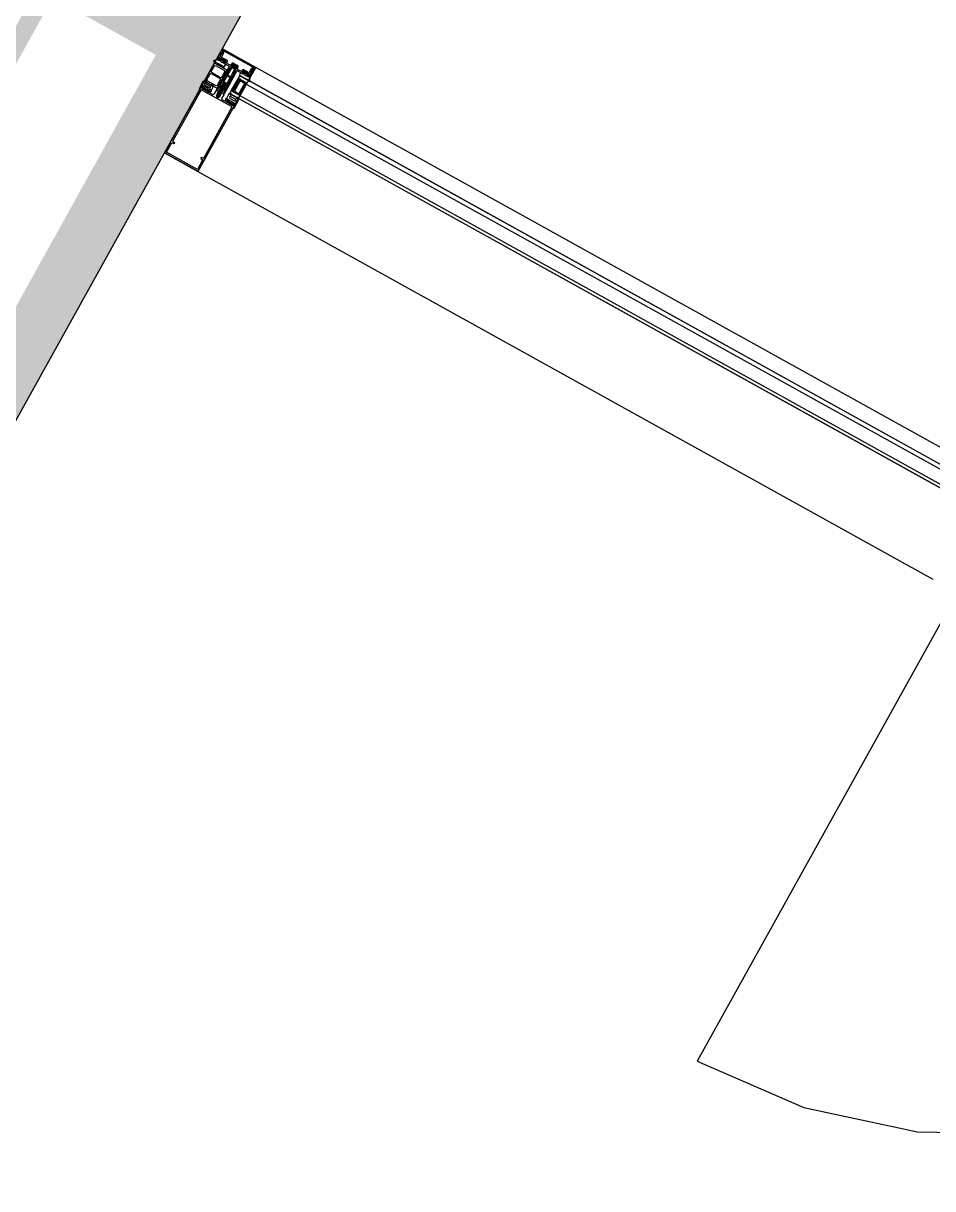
# Model space of a CAD drawing. Header units: metres. Extents: x 2.3 to 42.8, y 0.9 to 31.9.
# Drawn here: x 12.997 to 13.483, y 10.856 to 11.479 of the extents above; entities that cross this region are included whole.
import ezdxf

# ---------------------------------------------------------------- set-up
doc = ezdxf.new("R2010")
doc.units = ezdxf.units.M
for name, color, linetype in [('ARREDI', 9, 'Continuous'), ('PARETI_STRUTTURE', 7, 'Continuous'), ('PILASTRI_SETTI', 8, 'Continuous')]:
    doc.layers.add(name, color=color, linetype=linetype)

msp = doc.modelspace()

# ---------------------------------------------------------------- linework, layer by layer
at = {"layer": 'ARREDI'}
for points in [[(13.103, 11.46554), (13.09999, 11.46011), (13.10044, 11.45986), (13.10098, 11.46084), (13.10209, 11.46174), (13.10214, 11.46184)], [(13.12086, 11.45574), (13.10314, 11.46559), (13.103, 11.46554)], [(13.10312, 11.4647), (13.10306, 11.46459)], [(13.10338, 11.46477), (13.10312, 11.4647)], [(13.12004, 11.45552), (13.11171, 11.46015), (13.10338, 11.46477)], [(13.09989, 11.45997), (13.0992, 11.4594), (13.09833, 11.45916), (13.09836, 11.45894)], [(13.09836, 11.45894), (13.09943, 11.45855)], [(13.09982, 11.4584), (13.09965, 11.4585), (13.09943, 11.45855)], [(13.09982, 11.45841), (13.09986, 11.45827), (13.0999, 11.45813)], [(13.10014, 11.46002), (13.09989, 11.45997)], [(13.1017, 11.45995), (13.1019, 11.45984), (13.1016, 11.45928), (13.1015, 11.45923), (13.10142, 11.45924), (13.10127, 11.45941), (13.10014, 11.46002)], [(13.10067, 11.45996), (13.10111, 11.46076), (13.10216, 11.4617), (13.10223, 11.46187)], [(13.10067, 11.45996), (13.10074, 11.45969)], [(13.10074, 11.45969), (13.10133, 11.45936)], [(13.10133, 11.45936), (13.10147, 11.45939)], [(13.10197, 11.46073), (13.10157, 11.46037), (13.10139, 11.46005), (13.10143, 11.45988)], [(13.10164, 11.45977), (13.10144, 11.45989)], [(13.10147, 11.45938), (13.10167, 11.45959)], [(13.10167, 11.45959), (13.10164, 11.45977)], [(13.10167, 11.46006), (13.10169, 11.45994)], [(13.1018, 11.46015), (13.10168, 11.46009)], [(13.10449, 11.45865), (13.10384, 11.45939), (13.10274, 11.45999), (13.10181, 11.46014)], [(13.10262, 11.4638), (13.10185, 11.46241)], [(13.10185, 11.46241), (13.10189, 11.46228)], [(13.10189, 11.46228), (13.10214, 11.46214)], [(13.10346, 11.46007), (13.10333, 11.46005), (13.10208, 11.46075), (13.10197, 11.46073)], [(13.10234, 11.45955), (13.10214, 11.45921), (13.10221, 11.45894)], [(13.10215, 11.46184), (13.10219, 11.46203), (13.10215, 11.46215)], [(13.10223, 11.46242), (13.10216, 11.46224)], [(13.10217, 11.46225), (13.10222, 11.46187)], [(13.10222, 11.45893), (13.10325, 11.45836), (13.10351, 11.45845)], [(13.10322, 11.46329), (13.10223, 11.46243)], [(13.10363, 11.45906), (13.1026, 11.45963), (13.10234, 11.45955)], [(13.10356, 11.46298), (13.1026, 11.46125), (13.10264, 11.46111)], [(13.10288, 11.46387), (13.10262, 11.46379)], [(13.10582, 11.45935), (13.10264, 11.46111)], [(13.10289, 11.46387), (13.10361, 11.46347), (13.10388, 11.46354)], [(13.10306, 11.46459), (13.10314, 11.46433)], [(13.10386, 11.46392), (13.10314, 11.46432)], [(13.10356, 11.46299), (13.10322, 11.46329)], [(13.10499, 11.45914), (13.10357, 11.45995), (13.10355, 11.46002), (13.10346, 11.46007)], [(13.10351, 11.45844), (13.10371, 11.45879), (13.10364, 11.45905)], [(13.10477, 11.45745), (13.10415, 11.4578), (13.10393, 11.45785), (13.10386, 11.45794), (13.10387, 11.45802), (13.10418, 11.45858), (13.10438, 11.45845)], [(13.10394, 11.46365), (13.10387, 11.46391)], [(13.10388, 11.46355), (13.10394, 11.46364)], [(13.10438, 11.45846), (13.10449, 11.45849)], [(13.10451, 11.45852), (13.10449, 11.45866)], [(13.10463, 11.45825), (13.10503, 11.45898), (13.10499, 11.45914)], [(13.10586, 11.45923), (13.10532, 11.45828), (13.10539, 11.45801)], [(13.10585, 11.45924), (13.10582, 11.45935)], [(13.10606, 11.45482), (13.09986, 11.44367)], [(13.0999, 11.45813), (13.10007, 11.45803)], [(13.10007, 11.45804), (13.10021, 11.45808)], [(13.10051, 11.45802), (13.10034, 11.45811), (13.1002, 11.45807)], [(13.10051, 11.45802), (13.10055, 11.45788), (13.10059, 11.45775)], [(13.10059, 11.45775), (13.10075, 11.45765)], [(13.10076, 11.45766), (13.1009, 11.4577)], [(13.1012, 11.45763), (13.10103, 11.45773), (13.10089, 11.45769)], [(13.10128, 11.45736), (13.10124, 11.4575), (13.1012, 11.45764)], [(13.10128, 11.45737), (13.10144, 11.45727)], [(13.10145, 11.45727), (13.10159, 11.45731)], [(13.10188, 11.45725), (13.10172, 11.45735), (13.10158, 11.45731)], [(13.10197, 11.45698), (13.10193, 11.45712), (13.10189, 11.45726)], [(13.10196, 11.45699), (13.10213, 11.45689)], [(13.10214, 11.45689), (13.10228, 11.45693)], [(13.10257, 11.45687), (13.10241, 11.45697), (13.10227, 11.45692)], [(13.10266, 11.4566), (13.10262, 11.45674), (13.10257, 11.45688)], [(13.10265, 11.4566), (13.10282, 11.45651)], [(13.10283, 11.45651), (13.10296, 11.45655)], [(13.10326, 11.45649), (13.10309, 11.45658), (13.10295, 11.45654)], [(13.10431, 11.44662), (13.10443, 11.4468), (13.10418, 11.4469), (13.10403, 11.44695), (13.10395, 11.44698), (13.10386, 11.44701), (13.1038, 11.44704), (13.10337, 11.4473), (13.10341, 11.4474), (13.10382, 11.44782), (13.10393, 11.44793), (13.10846, 11.45608), (13.10999, 11.45523), (13.10546, 11.44708), (13.10491, 11.44686), (13.10484, 11.44692), (13.10473, 11.44702), (13.10462, 11.4471), (13.10439, 11.44727), (13.10426, 11.44738), (13.10414, 11.44747), (13.10408, 11.44753), (13.10398, 11.44765), (13.10405, 11.44759), (13.10415, 11.44752), (13.10427, 11.44742), (13.10445, 11.4473), (13.10474, 11.44709), (13.10491, 11.44696), (13.10505, 11.44688), (13.10513, 11.44681), (13.10508, 11.44691), (13.10383, 11.44778), (13.10389, 11.4477), (13.10393, 11.44715), (13.10401, 11.44708), (13.10364, 11.44696), (13.10347, 11.44675), (13.10323, 11.44641), (13.10341, 11.44673), (13.10359, 11.44705), (13.10492, 11.44665), (13.10485, 11.44666), (13.10479, 11.44669), (13.10471, 11.4467), (13.10459, 11.44676), (13.10431, 11.44662)], [(13.10335, 11.45622), (13.1033, 11.45635), (13.10326, 11.45649)], [(13.10334, 11.45622), (13.10351, 11.45612)], [(13.10351, 11.45613), (13.10365, 11.45617)], [(13.10363, 11.45538), (13.10401, 11.45608), (13.10427, 11.45616)], [(13.104, 11.45608), (13.10378, 11.4562), (13.10364, 11.45616)], [(13.104, 11.44137), (13.11019, 11.45253)], [(13.10409, 11.45825), (13.10402, 11.45797)], [(13.10402, 11.45797), (13.10407, 11.45785)], [(13.10408, 11.45784), (13.1068, 11.45632)], [(13.10426, 11.45832), (13.10409, 11.45825)], [(13.10426, 11.45832), (13.10447, 11.45821), (13.10463, 11.45825)], [(13.10428, 11.45615), (13.10485, 11.45718)], [(13.10485, 11.45718), (13.10478, 11.45745)], [(13.10634, 11.45411), (13.10531, 11.45226), (13.10535, 11.45213)], [(13.10918, 11.4557), (13.10913, 11.45591), (13.10539, 11.45801)], [(13.10619, 11.45486), (13.10606, 11.45482)], [(13.10619, 11.45508), (13.10683, 11.45622), (13.1068, 11.45633)], [(13.10628, 11.45481), (13.10687, 11.45448), (13.10619, 11.45486)], [(13.1062, 11.45508), (13.10628, 11.45482)], [(13.10664, 11.45405), (13.10647, 11.45415), (13.10633, 11.4541)], [(13.10664, 11.45405), (13.10678, 11.45409)], [(13.10678, 11.45409), (13.10691, 11.45435), (13.10682, 11.45417)], [(13.10682, 11.45417), (13.10689, 11.45391)], [(13.10692, 11.45435), (13.10688, 11.45448)], [(13.10693, 11.45436), (13.10689, 11.45447)], [(13.1069, 11.45391), (13.10697, 11.45386)], [(13.10729, 11.45583), (13.10695, 11.45521), (13.10701, 11.45495)], [(13.10697, 11.45387), (13.10723, 11.45394)], [(13.10744, 11.45471), (13.10702, 11.45495)], [(13.10724, 11.45395), (13.10751, 11.45445)], [(13.11031, 11.45438), (13.10893, 11.45514), (13.10756, 11.4559), (13.10729, 11.45582)], [(13.10751, 11.45444), (13.10744, 11.45471)], [(13.10746, 11.45695), (13.10749, 11.45684)], [(13.10749, 11.45684), (13.11115, 11.45481)], [(13.11132, 11.45512), (13.10766, 11.45715), (13.10755, 11.45712)], [(13.10964, 11.45676), (13.10991, 11.45656), (13.10985, 11.45645), (13.10993, 11.4566), (13.11026, 11.45715), (13.10994, 11.45733), (13.10922, 11.45658), (13.10875, 11.45672), (13.10805, 11.45711), (13.10854, 11.45801), (13.10804, 11.45713), (13.11025, 11.45622), (13.11066, 11.45693), (13.11048, 11.45629), (13.11, 11.45614)], [(13.10804, 11.45713), (13.10875, 11.45672), (13.10927, 11.45765)], [(13.10805, 11.45712), (13.10857, 11.45805), (13.10805, 11.45712)], [(13.10837, 11.45635), (13.10845, 11.45608), (13.10998, 11.45524)], [(13.10841, 11.45054), (13.10943, 11.45239), (13.10939, 11.45253)], [(13.10889, 11.45805), (13.10854, 11.45802)], [(13.10887, 11.45666), (13.10874, 11.45673), (13.10887, 11.45666), (13.10938, 11.45759), (13.10887, 11.45666), (13.10938, 11.45759)], [(13.10927, 11.45766), (13.10875, 11.45673), (13.10927, 11.45766)], [(13.1091, 11.45357), (13.10882, 11.45307)], [(13.10882, 11.45307), (13.10889, 11.4528)], [(13.11107, 11.45543), (13.11037, 11.45582), (13.11026, 11.45589), (13.10887, 11.45667), (13.11026, 11.45589), (13.11078, 11.45682), (13.11026, 11.45589), (13.1111, 11.45543), (13.1116, 11.45636)], [(13.11143, 11.45661), (13.11137, 11.45666), (13.11143, 11.45664), (13.10888, 11.45805)], [(13.1089, 11.4528), (13.10896, 11.45276)], [(13.10896, 11.45276), (13.10923, 11.45284)], [(13.10904, 11.45796), (13.10898, 11.45787), (13.11122, 11.45662), (13.11128, 11.45673)], [(13.10914, 11.45788), (13.10909, 11.45792), (13.10902, 11.45796)], [(13.10902, 11.45796), (13.10909, 11.45792)], [(13.1091, 11.45706), (13.10928, 11.4577)], [(13.10936, 11.45364), (13.1091, 11.45357)], [(13.10916, 11.45683), (13.10955, 11.45755), (13.10916, 11.45683)], [(13.10916, 11.45683), (13.10923, 11.45671)], [(13.10923, 11.45284), (13.10933, 11.453), (13.10919, 11.45275)], [(13.10919, 11.45275), (13.10923, 11.45261)], [(13.10922, 11.45262), (13.10939, 11.45252)], [(13.10927, 11.45762), (13.10925, 11.45775)], [(13.10928, 11.45761), (13.10925, 11.45771)], [(13.10928, 11.45565), (13.10949, 11.45571), (13.11324, 11.45365), (13.1135, 11.45373)], [(13.10946, 11.45305), (13.10932, 11.453)], [(13.10945, 11.45305), (13.10934, 11.45302)], [(13.10936, 11.45365), (13.10978, 11.45341), (13.11004, 11.4535)], [(13.10939, 11.45759), (13.10945, 11.45759)], [(13.11015, 11.45266), (13.10946, 11.45305), (13.11007, 11.4527)], [(13.10952, 11.45619), (13.10978, 11.45668)], [(13.10956, 11.4566), (13.10993, 11.45734), (13.10956, 11.4566)], [(13.10984, 11.45645), (13.11028, 11.45715), (13.10991, 11.45656), (13.10962, 11.45671), (13.10957, 11.4566)], [(13.10962, 11.45757), (13.10969, 11.45755), (13.1098, 11.45752), (13.1099, 11.45746), (13.10999, 11.45742), (13.11008, 11.45738), (13.11022, 11.4573), (13.11032, 11.45724)], [(13.10991, 11.45656), (13.10962, 11.45671)], [(13.10965, 11.45675), (13.10992, 11.4566)], [(13.11026, 11.45531), (13.10999, 11.45522)], [(13.11004, 11.45348), (13.11039, 11.45411), (13.11031, 11.45437)], [(13.11007, 11.45271), (13.11033, 11.4528)], [(13.11011, 11.45622), (13.11025, 11.45622)], [(13.11019, 11.45253), (13.11015, 11.45267)], [(13.11089, 11.45675), (13.11039, 11.45582), (13.11026, 11.45589), (13.11078, 11.45682)], [(13.11033, 11.45279), (13.11096, 11.45393)], [(13.11089, 11.45675), (13.11038, 11.45582), (13.11034, 11.45573), (13.11034, 11.45567), (13.11034, 11.45573), (13.11038, 11.45582)], [(13.11159, 11.45637), (13.11108, 11.45544), (13.11038, 11.45583), (13.1109, 11.45676)], [(13.1109, 11.4568), (13.11046, 11.4563)], [(13.11091, 11.45679), (13.11046, 11.45631)], [(13.11092, 11.45679), (13.11048, 11.4563)], [(13.11079, 11.4568), (13.11083, 11.45674)], [(13.11094, 11.45677), (13.11084, 11.45674)], [(13.11379, 11.45244), (13.11107, 11.45396), (13.11096, 11.45393)], [(13.11159, 11.4564), (13.11159, 11.45632), (13.11109, 11.45543), (13.11159, 11.45637)], [(13.11114, 11.45482), (13.11125, 11.45484)], [(13.11133, 11.45668), (13.11125, 11.45672), (13.11116, 11.45676)], [(13.11134, 11.45502), (13.11132, 11.45513)], [(13.11142, 11.45663), (13.11135, 11.45667)], [(13.11159, 11.45632), (13.11144, 11.45664)], [(13.11282, 11.45275), (13.11226, 11.45172), (13.11232, 11.45146)], [(13.11309, 11.45283), (13.11283, 11.45275)], [(13.1131, 11.45283), (13.11372, 11.45248), (13.11389, 11.45233), (13.11399, 11.45232), (13.11405, 11.45236), (13.11436, 11.45291), (13.11415, 11.45302)], [(13.11404, 11.45469), (13.1135, 11.45373)], [(13.11379, 11.45244), (13.11393, 11.45247)], [(13.11426, 11.45385), (13.11385, 11.45313), (13.11389, 11.45296)], [(13.11411, 11.45286), (13.1139, 11.45297)], [(13.11394, 11.45246), (13.11413, 11.45267)], [(13.11415, 11.45472), (13.11404, 11.45469)], [(13.11413, 11.45267), (13.11411, 11.45285)], [(13.11413, 11.45314), (13.11416, 11.45302)], [(13.11695, 11.45174), (13.11632, 11.45245), (13.11524, 11.45306), (13.11427, 11.45323), (13.11414, 11.45317)], [(13.11415, 11.45472), (13.11734, 11.45295), (13.11747, 11.453)], [(13.11592, 11.45315), (13.11585, 11.45314), (13.11442, 11.4539), (13.11425, 11.45386)], [(13.11479, 11.45263), (13.1146, 11.45229)], [(13.1146, 11.45229), (13.11468, 11.45202)], [(13.11506, 11.45271), (13.1148, 11.45263)], [(13.11609, 11.45214), (13.11507, 11.45271)], [(13.11732, 11.45229), (13.11607, 11.45297), (13.11601, 11.4531), (13.11592, 11.45315)], [(13.11709, 11.45134), (13.11727, 11.45164), (13.11737, 11.45219), (13.11731, 11.45228)], [(13.11739, 11.45067), (13.11784, 11.45147), (13.11809, 11.45285)], [(13.11835, 11.45305), (13.11818, 11.45287), (13.11797, 11.4514), (13.11743, 11.45041), (13.11789, 11.45018), (13.1209, 11.45561), (13.12086, 11.45575)], [(13.11843, 11.45473), (13.11748, 11.45299)], [(13.11855, 11.45315), (13.1182, 11.453), (13.11809, 11.45286)], [(13.11872, 11.45294), (13.11847, 11.45307), (13.11836, 11.45306)], [(13.11888, 11.45459), (13.11843, 11.45473)], [(13.11855, 11.45315), (13.11866, 11.45331)], [(13.11866, 11.4533), (13.11888, 11.45459)], [(13.11872, 11.45294), (13.11886, 11.45298)], [(13.1188, 11.45539), (13.11875, 11.45529), (13.11882, 11.45503)], [(13.11979, 11.45507), (13.11907, 11.45547), (13.11881, 11.45539)], [(13.11882, 11.45503), (13.11954, 11.45462)], [(13.11886, 11.45297), (13.11962, 11.45435)], [(13.11962, 11.45436), (13.11955, 11.45462)], [(13.1198, 11.45507), (13.12006, 11.45514)], [(13.12012, 11.45525), (13.12004, 11.45552)], [(13.12006, 11.45515), (13.12012, 11.45526)], [(13.09288, 11.44828), (13.09065, 11.44427)], [(13.09069, 11.4441), (13.091, 11.44394), (13.09215, 11.44599)], [(13.09242, 11.44607), (13.09296, 11.44577), (13.09318, 11.44571), (13.09325, 11.44565), (13.09325, 11.44554), (13.09295, 11.44499), (13.09277, 11.44509)], [(13.09301, 11.44574), (13.09243, 11.44608)], [(13.09304, 11.44833), (13.09289, 11.44829)], [(13.09304, 11.44833), (13.09365, 11.448), (13.09379, 11.44786), (13.09415, 11.44738), (13.09436, 11.44754)], [(13.09352, 11.44699), (13.09332, 11.44663), (13.09339, 11.44637)], [(13.0934, 11.44636), (13.09636, 11.44472), (13.09662, 11.4448)], [(13.09675, 11.44544), (13.09379, 11.44708), (13.09352, 11.44699)], [(13.09402, 11.4488), (13.09371, 11.44861)], [(13.09371, 11.44861), (13.09435, 11.44753)], [(13.09401, 11.44879), (13.09482, 11.44744), (13.09497, 11.44747)], [(13.0951, 11.44751), (13.09496, 11.44747)], [(13.09528, 11.44741), (13.0951, 11.44751)], [(13.09528, 11.44741), (13.09532, 11.44728), (13.09536, 11.44714)], [(13.09536, 11.44714), (13.09553, 11.44705), (13.09567, 11.44709)], [(13.0958, 11.44712), (13.09566, 11.44708)], [(13.09597, 11.44703), (13.09589, 11.44707), (13.0958, 11.44712)], [(13.09597, 11.44703), (13.09601, 11.44689), (13.09605, 11.44676)], [(13.09605, 11.44676), (13.09622, 11.44666), (13.09636, 11.44671)], [(13.09649, 11.44674), (13.09635, 11.4467)], [(13.09667, 11.44664), (13.09649, 11.44674)], [(13.09666, 11.44665), (13.0967, 11.44651), (13.09676, 11.44637)], [(13.09833, 11.4464), (13.09676, 11.44636)], [(13.09834, 11.44605), (13.09708, 11.44602), (13.09706, 11.44577)], [(13.09834, 11.44605), (13.09832, 11.4464)], [(13.10197, 11.44604), (13.10308, 11.4458), (13.10388, 11.44498), (13.10368, 11.44464), (13.10386, 11.44447), (13.10405, 11.44409), (13.10363, 11.44413), (13.10205, 11.44481), (13.1021, 11.44477), (13.10216, 11.44471), (13.10223, 11.44465), (13.10231, 11.4446), (13.1024, 11.44453), (13.10249, 11.44447), (13.1027, 11.44432), (13.10302, 11.4441), (13.10323, 11.44396), (13.10333, 11.44389), (13.10341, 11.44382), (13.10349, 11.44377), (13.10356, 11.44371), (13.10317, 11.44372), (13.10312, 11.44376), (13.10305, 11.44383), (13.10295, 11.4439), (13.10281, 11.44401), (13.10263, 11.44415), (13.10251, 11.44425), (13.10242, 11.44432), (13.10209, 11.44472), (13.10216, 11.44467), (13.10223, 11.44461), (13.10233, 11.44454), (13.10241, 11.44449), (13.10252, 11.4444), (13.10273, 11.44425), (13.10295, 11.4441), (13.10317, 11.44394), (13.10327, 11.44387), (13.10337, 11.4438), (13.10347, 11.44374), (13.10354, 11.44368), (13.1031, 11.4435), (13.10357, 11.44436), (13.10382, 11.44425), (13.10339, 11.44345), (13.10218, 11.44406), (13.10223, 11.444), (13.10232, 11.44395), (13.10241, 11.44386), (13.10258, 11.44374), (13.10275, 11.4436), (13.10286, 11.44352), (13.10293, 11.44346), (13.1032, 11.4431), (13.10315, 11.44314), (13.10307, 11.4432), (13.10298, 11.44327), (13.10289, 11.44334), (13.10268, 11.44348), (13.10236, 11.4437), (13.10215, 11.44385), (13.10205, 11.44391), (13.10197, 11.44398), (13.10189, 11.44403), (13.10182, 11.44409), (13.10176, 11.44414), (13.10197, 11.44378), (13.10202, 11.44374), (13.10209, 11.44368), (13.10219, 11.4436), (13.10229, 11.44352), (13.10249, 11.44336), (13.10263, 11.44327), (13.10273, 11.44318), (13.1028, 11.44313), (13.10326, 11.44301), (13.10319, 11.44307), (13.10311, 11.44313), (13.10303, 11.44318), (13.10293, 11.44325), (13.10283, 11.44332), (13.10261, 11.44347), (13.10239, 11.44364), (13.10218, 11.44378), (13.10207, 11.44386), (13.10197, 11.44392), (13.10189, 11.44399), (13.10182, 11.44404), (13.10174, 11.44363), (13.1015, 11.4433), (13.10148, 11.44364), (13.10155, 11.44361), (13.10163, 11.44358), (13.10173, 11.44354), (13.10184, 11.4435), (13.10194, 11.44346), (13.10217, 11.44336), (13.10254, 11.44319), (13.10277, 11.44309), (13.10287, 11.44305), (13.10298, 11.44301), (13.10306, 11.44298), (13.10315, 11.44294), (13.10322, 11.44291), (13.10321, 11.4431), (13.10335, 11.44285), (13.1034, 11.44285), (13.10316, 11.44336), (13.1032, 11.44335), (13.10317, 11.44322), (13.1034, 11.44293)], [(13.10497, 11.45167), (13.10196, 11.44622), (13.10197, 11.44604)], [(13.10266, 11.44608), (13.10312, 11.44612), (13.10274, 11.44605), (13.1028, 11.44601), (13.10285, 11.44596), (13.10292, 11.4459), (13.10301, 11.44585), (13.10308, 11.44579), (13.10388, 11.44498), (13.10481, 11.44446), (13.10503, 11.44445)], [(13.10278, 11.44597), (13.10285, 11.44591), (13.10292, 11.44586), (13.10301, 11.44579), (13.1031, 11.44573), (13.10321, 11.44565), (13.10342, 11.44551), (13.10364, 11.44534), (13.10387, 11.4452), (13.10396, 11.44512), (13.10406, 11.44505), (13.10414, 11.445), (13.10423, 11.44493), (13.1043, 11.44488)], [(13.10467, 11.44539), (13.1046, 11.44541), (13.10453, 11.44543), (13.10445, 11.44548), (13.10435, 11.4455), (13.10425, 11.44554), (13.10414, 11.4456), (13.1039, 11.4457), (13.10356, 11.44585), (13.10332, 11.44595), (13.10321, 11.44599), (13.10311, 11.44603), (13.10302, 11.44607), (13.10293, 11.4461), (13.10286, 11.44613)], [(13.10324, 11.44643), (13.10308, 11.44612), (13.10316, 11.44612)], [(13.10309, 11.44668), (13.10314, 11.44664), (13.1032, 11.44658), (13.10327, 11.44652), (13.10335, 11.44647), (13.10343, 11.44641)], [(13.10313, 11.44659), (13.1032, 11.44654), (13.10327, 11.44648), (13.10335, 11.44641), (13.10345, 11.44634), (13.10356, 11.44627), (13.10377, 11.44612), (13.104, 11.44597), (13.10421, 11.44581), (13.10431, 11.44574), (13.10441, 11.44567), (13.1045, 11.4456), (13.10457, 11.44555), (13.10464, 11.44549)], [(13.10502, 11.44601), (13.10495, 11.44603), (13.10488, 11.44606), (13.10479, 11.4461), (13.1047, 11.44613), (13.1046, 11.44617), (13.10449, 11.44621), (13.10427, 11.44631), (13.1039, 11.44647), (13.10367, 11.44657), (13.10356, 11.44661), (13.10346, 11.44665), (13.10336, 11.44669), (13.10328, 11.44672), (13.10321, 11.44675)], [(13.1033, 11.44634), (13.10324, 11.44643)], [(13.10332, 11.44608), (13.10341, 11.44605), (13.10349, 11.44602), (13.10362, 11.44598), (13.10382, 11.4459), (13.10402, 11.44583), (13.10414, 11.44578), (13.10423, 11.44576), (13.10431, 11.44573)], [(13.10337, 11.44731), (13.10344, 11.44724)], [(13.10344, 11.44641), (13.10354, 11.44634), (13.10374, 11.4462), (13.10406, 11.44596), (13.10427, 11.44582), (13.10437, 11.44575), (13.10445, 11.4457), (13.10454, 11.44563), (13.10461, 11.44557), (13.10466, 11.44553)], [(13.10421, 11.44559), (13.10414, 11.44564), (13.10406, 11.44571), (13.10395, 11.4458), (13.10377, 11.44594), (13.10363, 11.44605), (13.10352, 11.44613), (13.10345, 11.4462)], [(13.10356, 11.44722), (13.10361, 11.44716), (13.10368, 11.44711), (13.10376, 11.44705), (13.10389, 11.44696), (13.10404, 11.44686), (13.10424, 11.44671), (13.1039, 11.4469), (13.10375, 11.44701), (13.10365, 11.44707), (13.10357, 11.44714), (13.1035, 11.44719)], [(13.10501, 11.44712), (13.10516, 11.447), (13.10535, 11.44682), (13.10531, 11.44689), (13.10527, 11.44693), (13.10521, 11.44696), (13.10511, 11.44703), (13.10506, 11.44712), (13.10489, 11.44721), (13.10536, 11.44681), (13.10535, 11.4466), (13.10509, 11.44662), (13.10475, 11.44632), (13.10358, 11.44704), (13.10374, 11.44738), (13.10399, 11.44779), (13.10404, 11.44778), (13.10411, 11.44775), (13.10424, 11.44771), (13.10436, 11.44765), (13.10459, 11.44756), (13.1044, 11.44763), (13.10428, 11.44767), (13.10421, 11.4477), (13.10413, 11.44773), (13.10439, 11.44759), (13.10428, 11.44768), (13.10428, 11.44768), (13.10423, 11.44772), (13.1042, 11.44776), (13.10414, 11.4478)], [(13.10437, 11.44591), (13.1043, 11.44597), (13.10421, 11.44604), (13.10409, 11.44613), (13.10389, 11.44629), (13.10374, 11.4464), (13.10367, 11.44647), (13.10359, 11.44652)], [(13.10459, 11.44619), (13.10453, 11.44624), (13.10446, 11.4463), (13.10435, 11.44638), (13.10423, 11.44648), (13.10402, 11.44663), (13.10392, 11.44672), (13.10382, 11.4468), (13.10375, 11.44685), (13.1037, 11.4469)], [(13.10479, 11.44646), (13.10474, 11.44651), (13.10467, 11.44657), (13.1046, 11.44663), (13.10452, 11.4467), (13.10438, 11.44679), (13.1042, 11.44693), (13.10407, 11.44703), (13.105, 11.44651), (13.10489, 11.44632)], [(13.10464, 11.44643), (13.10423, 11.44671)], [(13.10471, 11.44634), (13.10432, 11.44661)], [(13.10455, 11.4457), (13.10471, 11.446)], [(13.10458, 11.44675), (13.10492, 11.44656), (13.105, 11.44651), (13.10489, 11.44632)], [(13.10496, 11.4462), (13.10464, 11.44643)], [(13.10508, 11.44596), (13.10467, 11.446)], [(13.10499, 11.44612), (13.1047, 11.44634)], [(13.10487, 11.44637), (13.10489, 11.44631)], [(13.1049, 11.44634), (13.10512, 11.44605)], [(13.10507, 11.44611), (13.10495, 11.44619)], [(13.10553, 11.45148), (13.10511, 11.4517), (13.10497, 11.45166)], [(13.1051, 11.44602), (13.10499, 11.44612)], [(13.10503, 11.44446), (13.10807, 11.44993), (13.10803, 11.45007)], [(13.10503, 11.44662), (13.1051, 11.44664)], [(13.10513, 11.44604), (13.10506, 11.44611)], [(13.10512, 11.44597), (13.10512, 11.44604)], [(13.10524, 11.44661), (13.10531, 11.4466)], [(13.10594, 11.45181), (13.10535, 11.45213)], [(13.10588, 11.45104), (13.10552, 11.45147)], [(13.10705, 11.45038), (13.10588, 11.45104)], [(13.10632, 11.45131), (13.10593, 11.45181)], [(13.10714, 11.45091), (13.10632, 11.4513)], [(13.10804, 11.45006), (13.10761, 11.4503), (13.10705, 11.45038)], [(13.10769, 11.45083), (13.10707, 11.45089)], [(13.10769, 11.45083), (13.10828, 11.45051), (13.10842, 11.45055)], [(13.10787, 11.44312), (13.11169, 11.45001)], [(13.11171, 11.45), (13.11282, 11.44939), (13.112, 11.44915), (13.10877, 11.4433), (13.10899, 11.4425), (13.10788, 11.44312)], [(13.11185, 11.44992), (13.10803, 11.44303)], [(13.11199, 11.44984), (13.10817, 11.44296)], [(13.11213, 11.44977), (13.10831, 11.44288)], [(13.11226, 11.44969), (13.10844, 11.4428)], [(13.1124, 11.44961), (13.11218, 11.4492)], [(13.11256, 11.45133), (13.11234, 11.45145)], [(13.11254, 11.44954), (13.11239, 11.44926)], [(13.11256, 11.45133), (13.1126, 11.45119), (13.11264, 11.45106)], [(13.11268, 11.44946), (13.11259, 11.44932)], [(13.11264, 11.45106), (13.11281, 11.45096), (13.11295, 11.45101)], [(13.11308, 11.45104), (13.11294, 11.451)], [(13.11325, 11.45095), (13.11308, 11.45104)], [(13.11324, 11.45095), (13.11329, 11.45081), (13.11333, 11.45067)], [(13.11333, 11.45068), (13.1135, 11.45058), (13.11364, 11.45062)], [(13.11376, 11.45066), (13.11363, 11.45062)], [(13.11394, 11.45056), (13.11377, 11.45066)], [(13.11393, 11.45057), (13.11397, 11.45043), (13.11402, 11.45029)], [(13.11402, 11.4503), (13.11418, 11.4502), (13.11432, 11.45024)], [(13.11445, 11.45028), (13.11431, 11.45024)], [(13.11463, 11.45018), (13.11446, 11.45028)], [(13.11462, 11.45019), (13.11466, 11.45005), (13.1147, 11.44991)], [(13.11468, 11.45202), (13.11571, 11.45145)], [(13.11471, 11.44991), (13.11487, 11.44982), (13.11501, 11.44986)], [(13.11514, 11.44989), (13.115, 11.44985)], [(13.11531, 11.4498), (13.11515, 11.4499)], [(13.11539, 11.44953), (13.11535, 11.44966), (13.11531, 11.4498)], [(13.11539, 11.44953), (13.11556, 11.44944), (13.1157, 11.44948)], [(13.11583, 11.44951), (13.11569, 11.44947)], [(13.11571, 11.45145), (13.11597, 11.45153)], [(13.116, 11.44942), (13.11584, 11.44951)], [(13.11598, 11.45152), (13.11617, 11.45187)], [(13.11608, 11.44914), (13.11604, 11.44928), (13.116, 11.44942)], [(13.11608, 11.44915), (13.11625, 11.44905), (13.11639, 11.4491)], [(13.11617, 11.45187), (13.1161, 11.45213)], [(13.11773, 11.45026), (13.11661, 11.45089), (13.11638, 11.45094), (13.11633, 11.451), (13.11633, 11.45111), (13.11663, 11.45165), (13.11684, 11.45154), (13.11695, 11.45157)], [(13.11652, 11.44913), (13.11638, 11.44909)], [(13.11655, 11.45133), (13.11648, 11.45105)], [(13.11648, 11.45105), (13.11654, 11.45093)], [(13.11669, 11.44903), (13.11652, 11.44913)], [(13.11654, 11.45092), (13.11712, 11.45059)], [(13.11672, 11.4514), (13.11655, 11.45133)], [(13.11685, 11.44887), (13.1167, 11.44904)], [(13.11672, 11.4514), (13.11693, 11.45129), (13.11709, 11.45133)], [(13.11685, 11.44888), (13.11775, 11.44817), (13.11794, 11.44827)], [(13.11697, 11.4516), (13.11695, 11.45174)], [(13.11713, 11.45059), (13.11739, 11.45067)], [(13.11773, 11.45026), (13.11781, 11.45001), (13.11769, 11.44912), (13.11795, 11.44826)], [(13.091, 11.44393), (13.07581, 11.41657), (13.07227, 11.41019)], [(13.09179, 11.44372), (13.07659, 11.41636), (13.07666, 11.4161), (13.07754, 11.41561)], [(13.09065, 11.44426), (13.09069, 11.4441)], [(13.10831, 11.43455), (13.09178, 11.44373)], [(13.09245, 11.44533), (13.09209, 11.44468), (13.09214, 11.44451)], [(13.09214, 11.44451), (13.09386, 11.44357), (13.0939, 11.44343), (13.09402, 11.44347), (13.09575, 11.44251), (13.09591, 11.44255)], [(13.09306, 11.44561), (13.09296, 11.44518), (13.09262, 11.44538), (13.09246, 11.44533)], [(13.09262, 11.44491), (13.09322, 11.44424), (13.09494, 11.44328), (13.09582, 11.44313)], [(13.09277, 11.44509), (13.09263, 11.44491)], [(13.09307, 11.44561), (13.09301, 11.44574)], [(13.09367, 11.44525), (13.09349, 11.44491)], [(13.09349, 11.44492), (13.09355, 11.44465)], [(13.09356, 11.44465), (13.09512, 11.44379)], [(13.09394, 11.44532), (13.09367, 11.44524)], [(13.09548, 11.44446), (13.09394, 11.44532)], [(13.09511, 11.44379), (13.09538, 11.44387)], [(13.09538, 11.44387), (13.09556, 11.4442)], [(13.09556, 11.4442), (13.09549, 11.44446)], [(13.0959, 11.44335), (13.09574, 11.44345), (13.09604, 11.444), (13.0961, 11.44404), (13.09621, 11.44403), (13.09638, 11.44388), (13.09704, 11.4435)], [(13.09583, 11.44313), (13.09591, 11.44335)], [(13.09619, 11.44388), (13.09588, 11.44356), (13.09623, 11.44338)], [(13.09591, 11.44256), (13.09627, 11.44321), (13.09623, 11.44338)], [(13.09633, 11.4439), (13.09619, 11.44387)], [(13.09733, 11.44334), (13.09633, 11.4439)], [(13.09668, 11.44289), (13.09636, 11.44231), (13.0964, 11.44214)], [(13.0964, 11.44214), (13.09806, 11.44123), (13.0986, 11.44138)], [(13.09662, 11.4448), (13.09683, 11.44516), (13.09676, 11.44543)], [(13.09705, 11.44283), (13.09684, 11.44294), (13.09669, 11.4429)], [(13.09704, 11.44351), (13.0973, 11.44358)], [(13.09705, 11.44283), (13.09721, 11.44287)], [(13.0973, 11.44359), (13.09825, 11.44529), (13.09821, 11.44546), (13.09785, 11.44567), (13.09765, 11.44571), (13.09707, 11.44577)], [(13.09721, 11.44288), (13.09738, 11.44318)], [(13.09738, 11.44318), (13.09734, 11.44335)], [(13.09973, 11.44343), (13.0986, 11.44139)], [(13.09987, 11.44347), (13.09973, 11.44343)], [(13.09986, 11.44367), (13.09991, 11.44353)], [(13.09987, 11.44346), (13.10011, 11.44334), (13.10018, 11.44332)], [(13.0999, 11.44353), (13.10012, 11.44341)], [(13.10244, 11.44535), (13.10251, 11.44529), (13.10258, 11.44523), (13.10267, 11.44516), (13.10276, 11.4451), (13.10287, 11.44503), (13.10309, 11.44487), (13.10331, 11.44472), (13.10352, 11.44457), (13.10362, 11.4445), (13.10372, 11.44443), (13.1038, 11.44437), (13.10388, 11.4443), (13.10397, 11.44428), (13.10392, 11.44433), (13.10385, 11.44438), (13.10376, 11.44445), (13.10367, 11.44451), (13.10358, 11.44458), (13.10337, 11.44473), (13.10305, 11.44495), (13.10285, 11.44509), (13.10274, 11.44517), (13.10266, 11.44522), (13.10258, 11.44528), (13.10251, 11.44533), (13.10245, 11.44539), (13.10266, 11.44503), (13.10335, 11.44402), (13.1033, 11.44406), (13.10323, 11.44413), (13.10313, 11.4442), (13.10299, 11.44431), (13.1028, 11.44445), (13.10267, 11.44456), (13.10259, 11.44463), (13.1026, 11.44484), (13.10268, 11.44481), (13.10277, 11.44478), (13.10289, 11.44474), (13.10306, 11.44467), (13.10327, 11.4446), (13.10339, 11.44456), (13.10352, 11.44452), (13.1039, 11.44417), (13.10383, 11.4442), (13.10375, 11.44423), (13.10366, 11.44427), (13.10355, 11.4443), (13.10346, 11.44435), (13.10322, 11.44445), (13.10286, 11.4446), (13.10264, 11.4447), (13.10253, 11.44474), (13.10243, 11.44478), (13.10233, 11.44482), (13.10225, 11.44485), (13.10262, 11.44489), (13.10163, 11.44421), (13.10208, 11.44425), (13.10215, 11.44403), (13.10196, 11.44405), (13.10195, 11.44425), (13.10238, 11.44504), (13.10236, 11.44515), (13.10151, 11.44562), (13.10137, 11.44558), (13.10053, 11.44405), (13.1016, 11.44556), (13.10232, 11.44546), (13.10236, 11.44554), (13.10278, 11.44514), (13.10245, 11.44488), (13.10238, 11.44488), (13.10216, 11.44503), (13.10206, 11.44485), (13.10218, 11.44467), (13.10193, 11.44422), (13.10171, 11.44422), (13.10184, 11.44404), (13.10159, 11.4436), (13.10136, 11.44361), (13.10149, 11.44343), (13.10124, 11.44297), (13.10102, 11.44299), (13.10114, 11.44281), (13.10089, 11.44236), (13.10068, 11.44236), (13.10079, 11.44218), (13.10056, 11.44174), (13.10034, 11.44175), (13.10046, 11.44157), (13.10021, 11.44111), (13.09999, 11.44113), (13.10011, 11.44095), (13.09993, 11.44064), (13.1001, 11.4401), (13.10085, 11.43968), (13.10139, 11.43983), (13.10173, 11.44046), (13.10195, 11.44045), (13.10182, 11.44063), (13.10207, 11.44107), (13.10229, 11.44106), (13.10217, 11.44125), (13.10242, 11.4417), (13.10264, 11.44168), (13.10252, 11.44186), (13.10277, 11.44231), (13.10299, 11.44231), (13.10286, 11.44249), (13.1031, 11.44293), (13.10332, 11.44292), (13.1032, 11.4431), (13.10345, 11.44356), (13.10367, 11.44354), (13.10354, 11.44372), (13.10378, 11.44414), (13.10404, 11.44421), (13.10478, 11.44359), (13.10397, 11.44213), (13.10482, 11.44367), (13.10478, 11.4438), (13.10394, 11.44427), (13.10382, 11.44424), (13.10241, 11.44488), (13.10219, 11.44454), (13.10216, 11.44503), (13.10244, 11.44535)], [(13.10045, 11.44139), (13.10022, 11.44102), (13.09993, 11.44052), (13.10001, 11.44048), (13.10128, 11.43977), (13.10154, 11.44024), (13.10028, 11.44095), (13.1002, 11.44099)], [(13.10128, 11.43977), (13.10039, 11.43976), (13.09993, 11.44052)], [(13.10019, 11.44097), (13.09994, 11.44052), (13.10054, 11.44018), (13.1004, 11.43975), (13.09994, 11.44052), (13.10002, 11.44047), (13.10127, 11.43977)], [(13.10012, 11.44341), (13.10019, 11.4434)], [(13.1002, 11.4434), (13.10041, 11.44339), (13.10019, 11.44333)], [(13.1002, 11.44099), (13.10045, 11.44139), (13.10052, 11.44135)], [(13.10039, 11.43976), (13.10128, 11.43977), (13.10155, 11.44024), (13.10028, 11.44095), (13.1002, 11.44099), (13.10027, 11.44102)], [(13.10164, 11.44059), (13.10148, 11.44054), (13.10139, 11.4405), (13.1012, 11.44043), (13.1002, 11.44098)], [(13.10047, 11.44143), (13.10024, 11.44172)], [(13.10037, 11.44093), (13.10042, 11.4409), (13.10052, 11.44091), (13.10068, 11.44089), (13.10059, 11.44093), (13.10042, 11.44094), (13.1005, 11.44096), (13.10038, 11.44096), (13.10046, 11.44098), (13.10034, 11.44097), (13.10042, 11.44098), (13.10031, 11.44098), (13.10038, 11.441), (13.10028, 11.44098), (13.10035, 11.44101), (13.10025, 11.44098)], [(13.10028, 11.4418), (13.1007, 11.44176)], [(13.10036, 11.44161), (13.10043, 11.44155), (13.1005, 11.44149), (13.1006, 11.44142), (13.10068, 11.44136), (13.10079, 11.44129), (13.10102, 11.44113), (13.10124, 11.44098), (13.10145, 11.44083), (13.10156, 11.44076)], [(13.1004, 11.44339), (13.10046, 11.44343)], [(13.10225, 11.44103), (13.10218, 11.44104), (13.10211, 11.44107), (13.10202, 11.44111), (13.10193, 11.44114), (13.10183, 11.44118), (13.10172, 11.44124), (13.1015, 11.44134), (13.10113, 11.44149), (13.1009, 11.44159), (13.1008, 11.44163), (13.10069, 11.44167), (13.10059, 11.4417), (13.10051, 11.44174), (13.10044, 11.44177)], [(13.10052, 11.44135), (13.10044, 11.44139), (13.10175, 11.44067), (13.10194, 11.44101)], [(13.10055, 11.44369), (13.10046, 11.44343), (13.10058, 11.44365), (13.10059, 11.44372)], [(13.10138, 11.4405), (13.10124, 11.44055), (13.10108, 11.44062), (13.10085, 11.44072), (13.10064, 11.44082), (13.10053, 11.44086), (13.10046, 11.44093)], [(13.10051, 11.44403), (13.1005, 11.44396)], [(13.10053, 11.44405), (13.10051, 11.44398)], [(13.10052, 11.44397), (13.10059, 11.44373), (13.10051, 11.44396)], [(13.1012, 11.44043), (13.10054, 11.44018)], [(13.10055, 11.44369), (13.10057, 11.44376)], [(13.10057, 11.4413), (13.10066, 11.44123), (13.10071, 11.44118), (13.10078, 11.44112), (13.10089, 11.44104), (13.10106, 11.44091)], [(13.10058, 11.44131), (13.10065, 11.44124), (13.10072, 11.44118), (13.10079, 11.44113), (13.1009, 11.44104), (13.10107, 11.44092), (13.10122, 11.44079), (13.10151, 11.44056), (13.10122, 11.44079), (13.10107, 11.44092)], [(13.10236, 11.44106), (13.10182, 11.4412), (13.10176, 11.44126), (13.1017, 11.44131), (13.1016, 11.4414), (13.10146, 11.4415), (13.10125, 11.44165), (13.10115, 11.44173), (13.10106, 11.44181), (13.10099, 11.44187), (13.10071, 11.44223), (13.10078, 11.44217), (13.10085, 11.44212), (13.10094, 11.44205), (13.10104, 11.44198), (13.10114, 11.44191), (13.10136, 11.44176), (13.10158, 11.44161), (13.10179, 11.44145), (13.10189, 11.44138), (13.10199, 11.44131), (13.10207, 11.44126), (13.10215, 11.44119), (13.10224, 11.44117), (13.10219, 11.44121), (13.10211, 11.44127), (13.10204, 11.44134), (13.10194, 11.44139), (13.10184, 11.44146), (13.10165, 11.4416), (13.10133, 11.44182), (13.10112, 11.44198), (13.10102, 11.44205), (13.10093, 11.4421), (13.10086, 11.44217), (13.10078, 11.44223), (13.10072, 11.44227), (13.101, 11.44206), (13.1026, 11.44165), (13.10253, 11.44167), (13.10246, 11.4417), (13.10237, 11.44174), (13.10228, 11.44176), (13.10218, 11.44181), (13.10207, 11.44185), (13.10185, 11.44195), (13.10148, 11.44211), (13.10125, 11.44221), (13.10114, 11.44225), (13.10104, 11.44229), (13.10094, 11.44233), (13.10059, 11.44234), (13.10063, 11.44243), (13.10105, 11.44285), (13.10112, 11.4428), (13.10119, 11.44274), (13.10128, 11.44267), (13.10137, 11.44262), (13.10148, 11.44253), (13.10169, 11.44239), (13.10191, 11.44223), (13.10214, 11.44209), (13.10223, 11.44201), (13.10233, 11.44194), (13.10241, 11.44188), (13.1025, 11.44181), (13.10217, 11.44183), (13.10211, 11.44188), (13.10204, 11.44194), (13.10193, 11.44202), (13.1018, 11.44212), (13.1016, 11.44227), (13.1015, 11.44235), (13.1014, 11.44244), (13.10101, 11.44294), (13.10107, 11.4429), (13.10112, 11.44284), (13.10119, 11.44279), (13.10128, 11.44273), (13.10136, 11.44267), (13.10146, 11.4426), (13.10167, 11.44245), (13.10199, 11.44223), (13.10219, 11.44209), (13.10228, 11.44202), (13.10237, 11.44195), (13.10246, 11.4419), (13.10234, 11.44212), (13.10229, 11.44218), (13.10222, 11.44223), (13.10212, 11.44232), (13.10198, 11.44241), (13.10177, 11.44257), (13.10168, 11.44266), (13.10157, 11.44273), (13.10151, 11.44279), (13.10287, 11.44247), (13.10283, 11.4426), (13.10301, 11.44222), (13.10305, 11.44223), (13.10305, 11.4423)], [(13.10062, 11.44088), (13.10069, 11.44089), (13.1008, 11.44085), (13.10095, 11.44078), (13.10117, 11.4407), (13.1014, 11.44061), (13.10109, 11.4407), (13.10084, 11.44079), (13.10073, 11.44084)], [(13.10082, 11.44207), (13.10065, 11.44176), (13.10072, 11.44176)], [(13.10149, 11.44101), (13.1014, 11.44109), (13.10124, 11.4412), (13.10105, 11.44136), (13.10095, 11.44143), (13.10087, 11.44151), (13.1008, 11.44155), (13.10076, 11.44161)], [(13.10086, 11.44236), (13.10078, 11.44239)], [(13.10087, 11.44197), (13.10082, 11.44207)], [(13.1009, 11.44171), (13.10099, 11.44169), (13.10107, 11.44166), (13.10119, 11.44162), (13.1014, 11.44153), (13.1016, 11.44146), (13.10172, 11.44142), (13.10181, 11.44139), (13.10189, 11.44137)], [(13.10116, 11.44267), (13.10094, 11.44296)], [(13.10097, 11.44305), (13.10139, 11.44301)], [(13.10117, 11.44269), (13.101, 11.44239), (13.10108, 11.44239)], [(13.10294, 11.44228), (13.10287, 11.44229), (13.1028, 11.44232), (13.10272, 11.44236), (13.10262, 11.44239), (13.10252, 11.44243), (13.10241, 11.44248), (13.10218, 11.44258), (13.10183, 11.44273), (13.10159, 11.44283), (13.10148, 11.44287), (13.10138, 11.44291), (13.10129, 11.44296), (13.1012, 11.44298), (13.10113, 11.44301)], [(13.10122, 11.4426), (13.10116, 11.44269)], [(13.102, 11.4415), (13.10194, 11.44156), (13.10187, 11.44161), (13.10178, 11.4417), (13.10164, 11.44179), (13.10143, 11.44195), (13.10132, 11.44204), (13.10122, 11.44211), (13.10116, 11.44217)], [(13.10125, 11.44234), (13.10133, 11.44231), (13.10144, 11.44227), (13.10161, 11.44221), (13.10184, 11.44212), (13.10201, 11.44206), (13.10214, 11.44202), (13.10221, 11.44199), (13.10229, 11.44198)], [(13.10132, 11.4406), (13.10154, 11.44056), (13.10139, 11.44061)], [(13.10151, 11.44331), (13.10134, 11.44301), (13.10141, 11.44301)], [(13.10136, 11.44356), (13.10141, 11.44352), (13.10147, 11.44346), (13.10154, 11.44341), (13.10162, 11.44335), (13.10169, 11.4433)], [(13.1014, 11.44348), (13.10147, 11.44342), (13.10154, 11.44336), (13.10162, 11.44329), (13.10172, 11.44323), (13.10183, 11.44316), (13.10204, 11.443), (13.10227, 11.44285), (13.10248, 11.4427), (13.10258, 11.44263), (13.10268, 11.44256), (13.10277, 11.44249), (13.10284, 11.44243), (13.10291, 11.44238)], [(13.1024, 11.44231), (13.10232, 11.44234), (13.10222, 11.44236), (13.10208, 11.44242), (13.10186, 11.4425), (13.10169, 11.44256), (13.10155, 11.44261), (13.10146, 11.44264)], [(13.10186, 11.44057), (13.10167, 11.44085), (13.1015, 11.44101)], [(13.10156, 11.44322), (13.10151, 11.44332)], [(13.10151, 11.44055), (13.10184, 11.44054), (13.10156, 11.44075)], [(13.10196, 11.44043), (13.10163, 11.44043), (13.10155, 11.44024), (13.10163, 11.44043)], [(13.10186, 11.44058), (13.10158, 11.44078)], [(13.10251, 11.44245), (13.10246, 11.4425), (13.10239, 11.44256), (13.10229, 11.44264), (13.10215, 11.44274), (13.10194, 11.44289), (13.10185, 11.44298), (13.10175, 11.44306), (13.10168, 11.44312), (13.10162, 11.44316)], [(13.10197, 11.44044), (13.10173, 11.44059), (13.10163, 11.4406)], [(13.10164, 11.44295), (13.10174, 11.44292), (13.10186, 11.44286), (13.10204, 11.44281), (13.10225, 11.44272), (13.10239, 11.44267), (13.10249, 11.44264), (13.10257, 11.44261)], [(13.10178, 11.44072), (13.10172, 11.44079), (13.10167, 11.44086)], [(13.10186, 11.44394), (13.10169, 11.44364), (13.10178, 11.44362)], [(13.10171, 11.44329), (13.10181, 11.44322), (13.10202, 11.44308), (13.10234, 11.44285), (13.10254, 11.44271), (13.10264, 11.44264), (13.10272, 11.44258), (13.10281, 11.44251), (13.10288, 11.44247)], [(13.10175, 11.44067), (13.10196, 11.44047), (13.10196, 11.4404)], [(13.10363, 11.44352), (13.10356, 11.44354), (13.10349, 11.44356), (13.10341, 11.44361), (13.10331, 11.44363), (13.10321, 11.44367), (13.1031, 11.44373), (13.10287, 11.44383), (13.10252, 11.44398), (13.10228, 11.44408), (13.10217, 11.44412), (13.10208, 11.44416), (13.10198, 11.4442), (13.10189, 11.44423), (13.10183, 11.44426)], [(13.10269, 11.44275), (13.10263, 11.4428), (13.10256, 11.44286), (13.10247, 11.44294), (13.10233, 11.44304), (13.10212, 11.44319), (13.10201, 11.44329), (13.10191, 11.44336), (13.10186, 11.44341)], [(13.10196, 11.44048), (13.10186, 11.44056)], [(13.10232, 11.44098), (13.1019, 11.44102)], [(13.10194, 11.44358), (13.10202, 11.44356), (13.10211, 11.44353), (13.10223, 11.44349), (13.10244, 11.4434), (13.10263, 11.44333), (13.10276, 11.44329), (13.10286, 11.44326), (13.10292, 11.44324)], [(13.10212, 11.44425), (13.10203, 11.44426), (13.1022, 11.44456)], [(13.10213, 11.44134), (13.10229, 11.44164)], [(13.10229, 11.44444), (13.10222, 11.4445)], [(13.10325, 11.44386), (13.10316, 11.44389), (13.10304, 11.44393), (13.10291, 11.44398), (13.10268, 11.44407), (13.10251, 11.44413), (13.10239, 11.44417), (13.1023, 11.4442), (13.10223, 11.44423)], [(13.10266, 11.4416), (13.10225, 11.44164)], [(13.10236, 11.44098), (13.10236, 11.44105)], [(13.10247, 11.44196), (13.10264, 11.44226)], [(13.10248, 11.44198), (13.1027, 11.44168)], [(13.10251, 11.4455), (13.10258, 11.44547), (13.10267, 11.44545), (13.10276, 11.44541), (13.10287, 11.44536), (13.10297, 11.44532), (13.10321, 11.44522), (13.10357, 11.44507), (13.10381, 11.44497), (13.10392, 11.44492), (13.10401, 11.44488), (13.10411, 11.44485), (13.10418, 11.44481), (13.10426, 11.44479), (13.10432, 11.44477)], [(13.10254, 11.44184), (13.10259, 11.44179)], [(13.10354, 11.44449), (13.10276, 11.44492), (13.10262, 11.44488)], [(13.1027, 11.44161), (13.1027, 11.44168)], [(13.1029, 11.44581), (13.10273, 11.4455), (13.10281, 11.4455)], [(13.10387, 11.44113), (13.10273, 11.43909), (13.10288, 11.43855)], [(13.10282, 11.44258), (13.10298, 11.44289)], [(13.10308, 11.44536), (13.10298, 11.44547)], [(13.10298, 11.44545), (13.10306, 11.44543), (13.10318, 11.44538), (13.10334, 11.44533), (13.10357, 11.44523), (13.10374, 11.44518), (13.10387, 11.44513), (13.10393, 11.44511), (13.10402, 11.44509)], [(13.1039, 11.44494), (13.10384, 11.445), (13.10377, 11.44505), (13.10366, 11.44514), (13.10353, 11.44523), (13.10333, 11.44539), (13.10323, 11.44547), (13.10313, 11.44555), (13.10306, 11.44561), (13.10301, 11.44565)], [(13.10309, 11.44578), (13.10319, 11.44571), (13.10339, 11.44557), (13.1037, 11.44535), (13.10391, 11.4452), (13.10401, 11.44514), (13.10411, 11.44507), (13.10418, 11.44501), (13.10426, 11.44495), (13.10432, 11.44491)], [(13.10316, 11.44321), (13.10333, 11.44351)], [(13.10323, 11.44591), (13.1033, 11.44585), (13.1034, 11.44577), (13.10351, 11.44569), (13.10371, 11.44553), (13.10385, 11.44542), (13.10394, 11.44535), (13.10401, 11.4453), (13.10407, 11.44524)], [(13.1037, 11.44347), (13.10328, 11.44351)], [(13.10367, 11.44202), (13.10349, 11.44175), (13.10348, 11.44169)], [(13.10359, 11.44151), (13.10348, 11.44168), (13.10354, 11.44146), (13.10359, 11.4414)], [(13.10367, 11.44413), (13.10351, 11.44382)], [(13.10352, 11.44385), (13.10374, 11.44355)], [(13.10359, 11.44152), (13.10363, 11.44146)], [(13.10383, 11.44127), (13.10359, 11.44139)], [(13.10364, 11.44146), (13.10386, 11.44133)], [(13.10367, 11.44202), (13.1039, 11.44209)], [(13.10374, 11.44348), (13.10374, 11.44354)], [(13.10387, 11.44114), (13.10382, 11.44127)], [(13.10385, 11.44445), (13.10402, 11.44476)], [(13.10386, 11.44134), (13.104, 11.44138)], [(13.10398, 11.44415), (13.10389, 11.44417)], [(13.10391, 11.44209), (13.10397, 11.44213)], [(13.10439, 11.44471), (13.10398, 11.44476)], [(13.10409, 11.4441), (13.10409, 11.44417)], [(13.1042, 11.44507), (13.10437, 11.44538)], [(13.10421, 11.44509), (13.10443, 11.4448)], [(13.10474, 11.44534), (13.10432, 11.44538)], [(13.10444, 11.44479), (13.10443, 11.44472)], [(13.10456, 11.44571), (13.10478, 11.44542)], [(13.10477, 11.44358), (13.1047, 11.44384)], [(13.10478, 11.44535), (13.10478, 11.44541)], [(13.10764, 11.44079), (13.10728, 11.44126), (13.10714, 11.4414), (13.10676, 11.44159), (13.10661, 11.44155), (13.10528, 11.43915), (13.10535, 11.43889)], [(13.10717, 11.44013), (13.10688, 11.43961)], [(13.10744, 11.4402), (13.10717, 11.44012)], [(13.10831, 11.44085), (13.10751, 11.4422), (13.1072, 11.44202), (13.10784, 11.44094)], [(13.1104, 11.43856), (13.10745, 11.4402)], [(13.10764, 11.44079), (13.10785, 11.44093)], [(13.10831, 11.44085), (13.10846, 11.44088)], [(13.10876, 11.44082), (13.10859, 11.44092), (13.10845, 11.44087)], [(13.10881, 11.44314), (13.10857, 11.44273)], [(13.10887, 11.44293), (13.10872, 11.44265)], [(13.10885, 11.44054), (13.10881, 11.44068), (13.10877, 11.44082)], [(13.10885, 11.44055), (13.10901, 11.44045)], [(13.10893, 11.44271), (13.10886, 11.44258)], [(13.10902, 11.44046), (13.10916, 11.4405)], [(13.10945, 11.44043), (13.10929, 11.44053), (13.10915, 11.44049)], [(13.10954, 11.44016), (13.1095, 11.4403), (13.10946, 11.44044)], [(13.10954, 11.44017), (13.1097, 11.44007)], [(13.10971, 11.44007), (13.10985, 11.44011)], [(13.11014, 11.44005), (13.10998, 11.44015), (13.10984, 11.44011)], [(13.11025, 11.43978), (13.11019, 11.43992), (13.11015, 11.44005)], [(13.11025, 11.43978), (13.11182, 11.43982)], [(13.11056, 11.43943), (13.11183, 11.43946), (13.11181, 11.43982)], [(13.09312, 11.40718), (13.10831, 11.43455)], [(13.09371, 11.40663), (13.1089, 11.43399)], [(13.10289, 11.43855), (13.10454, 11.43763), (13.1047, 11.43767)], [(13.10471, 11.43768), (13.10502, 11.43826), (13.10498, 11.43843)], [(13.1049, 11.43901), (13.10473, 11.4387)], [(13.10473, 11.4387), (13.10477, 11.43854)], [(13.10477, 11.43854), (13.10498, 11.43842)], [(13.10506, 11.43905), (13.10489, 11.43901)], [(13.10536, 11.43888), (13.10606, 11.43849), (13.10506, 11.43905)], [(13.10551, 11.43808), (13.10515, 11.43743), (13.10519, 11.43726)], [(13.10519, 11.43726), (13.10691, 11.43632), (13.10695, 11.43618), (13.10708, 11.43622), (13.1088, 11.43526), (13.10895, 11.43531)], [(13.10612, 11.43836), (13.10602, 11.43793), (13.10567, 11.43813), (13.10551, 11.43809)], [(13.10567, 11.43766), (13.10627, 11.43699), (13.10799, 11.43603), (13.10888, 11.43588), (13.10895, 11.4361)], [(13.10602, 11.43852), (13.10624, 11.43846), (13.10631, 11.43838), (13.10629, 11.43829), (13.10599, 11.43774), (13.10582, 11.43784), (13.10568, 11.43766)], [(13.10612, 11.43836), (13.10606, 11.4385)], [(13.10672, 11.438), (13.10654, 11.43766)], [(13.10654, 11.43766), (13.10661, 11.4374)], [(13.10661, 11.4374), (13.10817, 11.43654)], [(13.10699, 11.43807), (13.10672, 11.43799)], [(13.10688, 11.43961), (13.10695, 11.43935)], [(13.10696, 11.43934), (13.10993, 11.4377)], [(13.10854, 11.43721), (13.10698, 11.43807)], [(13.10816, 11.43654), (13.10843, 11.43662)], [(13.10843, 11.43662), (13.10861, 11.43695)], [(13.10861, 11.43695), (13.10854, 11.43721)], [(13.10943, 11.43663), (13.10997, 11.43634), (13.10939, 11.43665), (13.10926, 11.43678), (13.10918, 11.43681), (13.10909, 11.43675), (13.10879, 11.4362), (13.10896, 11.4361)], [(13.11005, 11.43606), (13.1089, 11.43399), (13.10922, 11.43382)], [(13.10924, 11.43663), (13.10894, 11.43631), (13.10928, 11.43613)], [(13.10896, 11.43531), (13.10933, 11.43596), (13.10928, 11.43613)], [(13.10922, 11.43382), (13.1094, 11.4339)], [(13.10939, 11.43665), (13.10925, 11.43662)], [(13.10939, 11.4339), (13.11199, 11.43858), (13.11193, 11.43874)], [(13.10993, 11.4377), (13.11019, 11.43778)], [(13.10998, 11.43632), (13.11005, 11.43606), (13.10997, 11.43633)], [(13.1102, 11.43778), (13.11049, 11.43829)], [(13.11048, 11.4383), (13.11041, 11.43856)], [(13.11057, 11.43943), (13.11055, 11.43918)], [(13.11055, 11.43918), (13.11115, 11.43912), (13.11133, 11.43908), (13.11193, 11.43875)], [(13.09161, 11.4069), (13.09247, 11.40642), (13.09255, 11.40615), (13.08977, 11.40116), (13.07324, 11.41033), (13.07602, 11.41533), (13.07629, 11.4154), (13.07715, 11.41492), (13.07741, 11.41499)], [(13.07741, 11.415), (13.07761, 11.41535), (13.07754, 11.41561)], [(13.07227, 11.4102), (13.07234, 11.40994)], [(13.07235, 11.40993), (13.0899, 11.40018)], [(13.09017, 11.40026), (13.09371, 11.40664)], [(13.09172, 11.40751), (13.09153, 11.40716), (13.0916, 11.4069)], [(13.09311, 11.40718), (13.09285, 11.40711), (13.09199, 11.40759), (13.09172, 11.40752)], [(13.0899, 11.40019), (13.09017, 11.40027)]]:
    msp.add_lwpolyline(points, dxfattribs=at)
for points in [[(13.10056, 11.44493), (13.10553, 11.45388), (13.10538, 11.45442), (13.09918, 11.45786), (13.09864, 11.45771), (13.09367, 11.44875), (13.09382, 11.44822), (13.10002, 11.44478)], [(13.09971, 11.44585), (13.0949, 11.44853), (13.09474, 11.44906), (13.09651, 11.45224), (13.09705, 11.45239), (13.10188, 11.44971), (13.10202, 11.44918), (13.10026, 11.446)], [(13.10445, 11.45358), (13.10269, 11.4504), (13.10218, 11.45023), (13.09733, 11.45291), (13.09718, 11.45345), (13.09895, 11.45663), (13.09948, 11.45678), (13.1043, 11.45412)], [(13.10746, 11.45695), (13.10756, 11.45712), (13.1078, 11.45699), (13.11134, 11.45502), (13.11125, 11.45485), (13.11102, 11.45498), (13.10746, 11.45695), (13.10756, 11.45712), (13.11112, 11.45514), (13.11134, 11.45502), (13.11125, 11.45485), (13.1077, 11.45682)], [(13.10806, 11.45712), (13.10795, 11.45705), (13.10778, 11.45709), (13.10795, 11.45705)], [(13.10875, 11.45672), (13.10869, 11.45664), (13.10863, 11.45661), (13.10877, 11.45659), (13.10887, 11.45667), (13.10877, 11.45659), (13.10863, 11.45661), (13.10869, 11.45664)], [(13.10929, 11.45769), (13.10911, 11.45705)], [(13.10922, 11.45658), (13.10954, 11.45623), (13.11001, 11.45615)], [(13.11035, 11.45567), (13.11025, 11.45577), (13.11026, 11.45589), (13.11025, 11.45577)], [(13.1112, 11.45519), (13.11108, 11.45531), (13.11108, 11.45544), (13.11108, 11.45531)], [(13.09216, 11.446), (13.09242, 11.44607)], [(13.10545, 11.44708), (13.10393, 11.44793)], [(13.1046, 11.44746), (13.10478, 11.44732), (13.10489, 11.44722), (13.10469, 11.44736), (13.10451, 11.4475), (13.10439, 11.4476)], [(13.11221, 11.44891), (13.10907, 11.44327), (13.10931, 11.44246), (13.11223, 11.44084), (13.11594, 11.44752), (13.11302, 11.44915)], [(13.11254, 11.44828), (13.10979, 11.44332), (13.10994, 11.44279), (13.11201, 11.44164), (13.11513, 11.44728), (13.11308, 11.44843)], [(13.50902, 11.2285), (13.51017, 11.23057), (13.11248, 11.45137), (13.11132, 11.44932)], [(13.10054, 11.44097), (13.10063, 11.44095), (13.10073, 11.44092), (13.1009, 11.44086), (13.10112, 11.44079), (13.10123, 11.44077), (13.10133, 11.44074), (13.10142, 11.44071)], [(13.50481, 11.22093), (13.50558, 11.2223), (13.10788, 11.44312), (13.10712, 11.44175)]]:
    msp.add_lwpolyline(points, close=True, dxfattribs=at)
for centre, radius, start, end in [((13.07634, 11.36724), 0.08368, 70.30694, 71.11297), ((13.08209, 11.39377), 0.05767, 66.48355, 68.12886), ((13.07887, 11.41219), 0.03648, 51.54409, 53.84802)]:
    msp.add_arc(centre, radius, start, end, dxfattribs=at)
at = {"layer": 'PARETI_STRUTTURE'}
for points in [[(13.09331, 11.4481), (13.44095, 12.07421), (13.41515, 12.08855)], [(13.09007, 11.40009), (13.12095, 11.45569)], [(13.51399, 11.23746), (13.12095, 11.4557)], [(12.50462, 10.38786), (13.09332, 11.4481)], [(13.51016, 11.23056), (13.11712, 11.4488)], [(13.50481, 11.22093), (13.11177, 11.43916)], [(13.09007, 11.40009), (13.48312, 11.18185)], [(13.51119, 11.20117), (13.35717, 10.92381)], [(13.35718, 10.92381), (13.41425, 10.89909), (13.47504, 10.88599), (13.53723, 10.88499), (13.59841, 10.89614), (13.65625, 10.91903), (13.7085, 10.95275), (13.75318, 10.99602), (13.78855, 11.04717)]]:
    msp.add_lwpolyline(points, dxfattribs=at)
msp.add_lwpolyline([(13.09007, 11.40009), (13.11177, 11.43916), (13.10712, 11.44174), (13.11248, 11.45138), (13.11712, 11.4488), (13.12095, 11.4557), (13.10305, 11.46563), (13.07217, 11.41004)], close=True, dxfattribs=at)
at = {"layer": 'PILASTRI_SETTI'}
for points in [[(12.45144, 10.48269), (14.21491, 13.65874), (12.44283, 10.48747), (14.20632, 13.66351)], [(13.0675, 11.46244), (13.41514, 12.08855), (13.01241, 11.49302), (13.36007, 12.11913)], [(13.09331, 11.4481), (13.44095, 12.07421), (13.06749, 11.46244), (13.41515, 12.08855)], [(12.50462, 10.38786), (13.09332, 11.4481), (12.4788, 10.4022), (13.0675, 11.46243)]]:
    msp.add_solid(points, dxfattribs=at)

doc.saveas('drawing.dxf')
